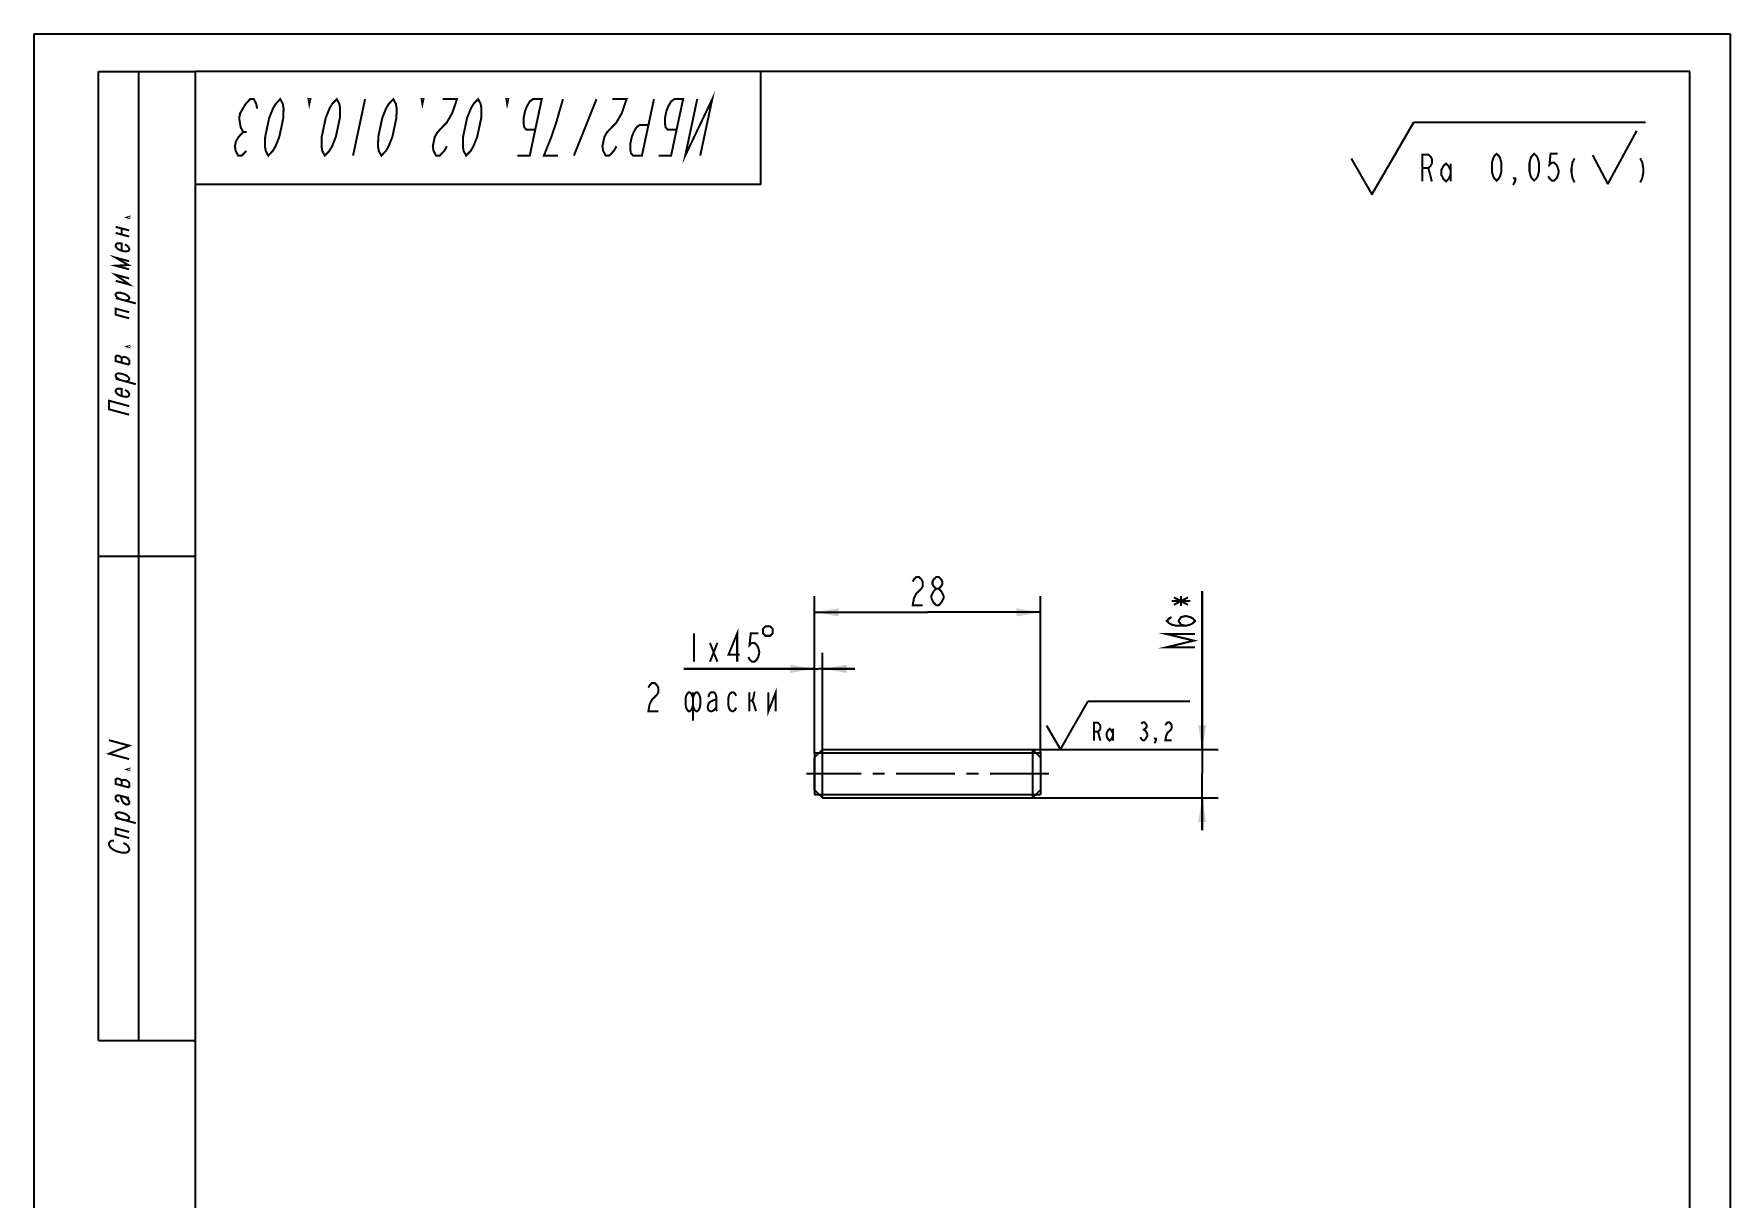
# Model space of a CAD drawing. Header units: millimetres. Extents: x 0 to 210, y 0 to 297.
# Drawn here: x 0 to 210, y 153 to 297 of the extents above; entities that cross this region are included whole.
import ezdxf

# ---------------------------------------------------------------- set-up
doc = ezdxf.new("R2010")
doc.units = ezdxf.units.MM
doc.header["$LTSCALE"] = 19.36
doc.linetypes.add('CENTER', pattern=[0.6, 0.375, -0.075, 0.075, -0.075])
doc.layers.get('0').update_dxf_attribs({"linetype": 'CONTINUOUS'})
for name, color, linetype in [('ALL_AXIS', 7, 'CONTINUOUS'), ('ALL_CHAMFER', 7, 'CONTINUOUS'), ('ALL_DIMENSIONS', 7, 'CONTINUOUS'), ('ALL_SURF_FIN', 7, 'CONTINUOUS')]:
    doc.layers.add(name, color=color, linetype=linetype)
doc.styles.get("Standard").update_dxf_attribs({"font": 'txt', "width": 0.7})
doc.dimstyles.new('DIMSTYLE_1', dxfattribs={"dimtxt": 3.5, "dimasz": 3, "dimexe": 0.18, "dimexo": 0.0625, "dimgap": 0.09, "dimtad": 1, "dimdsep": 46, "dimtxsty": 'STANDARD', "dimblk": '_FILLED', "dimblk1": '_FILLED', "dimblk2": '_FILLED', "dimcen": 0.09, "dimadec": 0, "dimazin": 0, "dimtp": 0.1, "dimtm": 0.1, "dimtfac": 1, "dimtofl": 0, "dimtmove": 0, "dimatfit": 3, "dimldrblk": '_FILLED', "dimfxl": 1, "dimtolj": 1, "dimarcsym": 0})
doc.dimstyles.new('DIMSTYLE_2', dxfattribs={"dimtxt": 3.5, "dimasz": 3, "dimexe": 0.18, "dimexo": 0.0625, "dimgap": 0.09, "dimtad": 1, "dimdec": 5, "dimdsep": 46, "dimtxsty": 'STANDARD', "dimblk": '_FILLED', "dimblk1": '_FILLED', "dimblk2": '_FILLED', "dimcen": 0.09, "dimadec": 0, "dimazin": 0, "dimtp": 0.2, "dimtm": 0.2, "dimtfac": 1, "dimtdec": 5, "dimtofl": 0, "dimtmove": 0, "dimatfit": 3, "dimldrblk": '_FILLED', "dimfxl": 1, "dimtolj": 1, "dimarcsym": 0})
doc.dimstyles.new('DIMSTYLE_3', dxfattribs={"dimtxt": 3.5, "dimasz": 3, "dimexe": 0.18, "dimexo": 0.0625, "dimgap": 0.09, "dimtad": 1, "dimdec": 5, "dimdsep": 46, "dimtxsty": 'STANDARD', "dimblk": '_FILLED', "dimblk1": '_FILLED', "dimblk2": '_FILLED', "dimcen": 0.09, "dimadec": 0, "dimazin": 0, "dimtp": 0.1, "dimtm": 0.1, "dimtfac": 1, "dimtdec": 5, "dimtofl": 0, "dimtmove": 0, "dimatfit": 3, "dimldrblk": '_FILLED', "dimfxl": 1, "dimtolj": 1, "dimarcsym": 0})

# ---------------------------------------------------------------- blocks, each defined once
blk = doc.blocks.new('_FILLED')
at = {"color": 0, "linetype": 'BYBLOCK'}
blk.add_solid([(0, 0), (-1, 0.167), (-1, -0.167)], dxfattribs=at)
blk = doc.blocks.new('*D0')
at = {"layer": 'ALL_DIMENSIONS', "color": 2, "linetype": 'CONTINUOUS'}
for p, q in [((144.64, 208.4), (144.64, 228)), ((144.64, 228), (144.64, 205.4)), ((116.64, 208.4), (146.64, 208.4)), ((144.64, 198.4), (144.64, 205.4)), ((116.64, 202.4), (146.64, 202.4)), ((144.64, 202.4), (144.64, 198.4))]:
    blk.add_line(p, q, dxfattribs=at)
at = {"layer": 'ALL_DIMENSIONS', "color": 2, "linetype": 'CONTINUOUS', "xscale": 3, "yscale": 3, "zscale": 3}
for p, rotation in [((144.64, 208.4), 270), ((144.64, 202.4), 90)]:
    blk.add_blockref('_FILLED', p, dxfattribs=dict(at, rotation=rotation))
blk = doc.blocks.new('SF0_BL0', base_point=(134.23, 211.39))
at = {"layer": 'ALL_SURF_FIN', "color": 2, "linetype": 'CONTINUOUS'}
for p, q in [((128.8, 211.37), (130.54, 214.38)), ((130.54, 214.38), (143.11, 214.37)), ((125.36, 211.37), (127.08, 208.4)), ((127.08, 208.4), (128.8, 211.37))]:
    blk.add_line(p, q, dxfattribs=at)
at = {"layer": 'ALL_SURF_FIN', "color": 2, "linetype": 'CONTINUOUS', "const_width": 0.25}
for points in [[(131.25, 209.49), (131.25, 211.7), (131.74, 211.7), (131.93, 211.51), (132.03, 211.33), (132.03, 210.96), (131.93, 210.78), (131.74, 210.59), (131.25, 210.59)], [(131.74, 210.59), (132.03, 209.49)], [(133.58, 210.04), (133.38, 209.67), (133.19, 209.49), (132.99, 209.67), (132.8, 210.04), (132.8, 210.41), (132.99, 210.78), (133.19, 210.96), (133.38, 210.78), (133.58, 210.41)], [(133.58, 210.96), (133.58, 209.49)], [(137.08, 211.58), (137.27, 211.77), (137.47, 211.77), (137.66, 211.58), (137.76, 211.4), (137.76, 211.21), (137.66, 211.03), (137.47, 210.84), (137.66, 210.66), (137.76, 210.48), (137.86, 210.29), (137.86, 210.11), (137.76, 209.92), (137.66, 209.74), (137.47, 209.55), (137.27, 209.55), (137.08, 209.74), (136.98, 209.92)], [(137.27, 210.84), (137.47, 210.84)], [(140.08, 211.4), (140.18, 211.58), (140.37, 211.77), (140.57, 211.77), (140.76, 211.58), (140.86, 211.4), (140.86, 211.03), (140.76, 210.84), (140.57, 210.66), (140.37, 210.48), (140.18, 210.11), (140.08, 209.55), (140.86, 209.55)], [(138.92, 209.55), (138.82, 209.74), (138.92, 209.74), (138.92, 209.55), (138.73, 209.18)]]:
    blk.add_lwpolyline(points, dxfattribs=at)
blk = doc.blocks.new('*D1')
at = {"layer": 'ALL_DIMENSIONS', "color": 2, "linetype": 'CONTINUOUS'}
for p, q in [((96.64, 207.96), (96.64, 227.38)), ((124.64, 207.96), (124.64, 227.38)), ((96.64, 225.38), (110.64, 225.38)), ((124.64, 225.38), (110.64, 225.38))]:
    blk.add_line(p, q, dxfattribs=at)
at = {"layer": 'ALL_DIMENSIONS', "color": 2, "linetype": 'CONTINUOUS', "xscale": 3, "yscale": 3, "zscale": 3, "rotation": 180}
blk.add_blockref('_FILLED', (96.64, 225.38), dxfattribs=at)
at = {"layer": 'ALL_DIMENSIONS', "color": 2, "linetype": 'CONTINUOUS', "xscale": 3, "yscale": 3, "zscale": 3}
blk.add_blockref('_FILLED', (124.64, 225.38), dxfattribs=at)
blk = doc.blocks.new('*D2')
at = {"layer": 'ALL_DIMENSIONS', "color": 2, "linetype": 'CONTINUOUS'}
for p, q in [((96.64, 207.96), (96.64, 220.38)), ((97.64, 208.4), (97.64, 220.38)), ((96.64, 218.38), (80.48, 218.38)), ((80.48, 218.38), (97.14, 218.38)), ((101.64, 218.38), (97.14, 218.38)), ((97.64, 218.38), (101.64, 218.38))]:
    blk.add_line(p, q, dxfattribs=at)
at = {"layer": 'ALL_DIMENSIONS', "color": 2, "linetype": 'CONTINUOUS', "xscale": 3, "yscale": 3, "zscale": 3}
blk.add_blockref('_FILLED', (96.64, 218.38), dxfattribs=at)
at = {"layer": 'ALL_DIMENSIONS', "color": 2, "linetype": 'CONTINUOUS', "xscale": 3, "yscale": 3, "zscale": 3, "rotation": 180}
blk.add_blockref('_FILLED', (97.64, 218.38), dxfattribs=at)
blk = doc.blocks.new('SYM_2_BL1', base_point=(181.31, 281.58))
at = {"layer": 'ALL_SURF_FIN', "color": 2, "linetype": 'CONTINUOUS'}
for p, q in [((168.24, 281.56), (170.86, 286.07)), ((170.86, 286.07), (199.53, 286.06)), ((170.86, 286.07), (189.7, 286.06)), ((194.86, 278.39), (198.44, 285)), ((163.09, 281.56), (165.66, 277.1)), ((165.66, 277.1), (168.24, 281.56)), ((192.99, 281.98), (194.86, 278.39))]:
    blk.add_line(p, q, dxfattribs=at)
at = {"layer": 'ALL_SURF_FIN', "color": 2, "linetype": 'CONTINUOUS', "const_width": 0.25}
for points in [[(171.92, 278.73), (171.92, 282.05), (172.65, 282.05), (172.94, 281.78), (173.08, 281.5), (173.08, 280.95), (172.94, 280.67), (172.65, 280.39), (171.92, 280.39)], [(181.1, 278.83), (180.81, 279.11), (180.67, 279.39), (180.52, 279.94), (180.52, 281.05), (180.67, 281.6), (180.81, 281.88), (181.1, 282.15), (181.39, 281.88), (181.54, 281.6), (181.68, 281.05), (181.68, 279.94), (181.54, 279.39), (181.39, 279.11), (181.1, 278.83)], [(185.75, 278.83), (185.46, 279.11), (185.31, 279.39), (185.17, 279.94), (185.17, 281.05), (185.31, 281.6), (185.46, 281.88), (185.75, 282.15), (186.04, 281.88), (186.19, 281.6), (186.33, 281.05), (186.33, 279.94), (186.19, 279.39), (186.04, 279.11), (185.75, 278.83)], [(188.65, 282.15), (187.78, 282.15), (187.64, 280.77), (187.93, 281.05), (188.22, 281.05), (188.51, 280.77), (188.65, 280.49), (188.8, 279.94), (188.65, 279.39), (188.51, 279.11), (188.22, 278.83), (187.93, 278.83), (187.64, 279.11), (187.49, 279.39)], [(190.76, 281.6), (190.5, 281.1), (190.37, 280.35), (190.37, 279.86), (190.5, 279.11), (190.76, 278.61)], [(198.87, 281.6), (199.13, 281.1), (199.26, 280.35), (199.26, 279.86), (199.13, 279.11), (198.87, 278.61)], [(172.65, 280.39), (173.08, 278.73)], [(175.41, 279.56), (175.12, 279.01), (174.83, 278.73), (174.53, 279.01), (174.24, 279.56), (174.24, 280.12), (174.53, 280.67), (174.83, 280.95), (175.12, 280.67), (175.41, 280.12)], [(175.41, 280.95), (175.41, 278.73)], [(183.43, 278.83), (183.28, 279.11), (183.43, 279.11), (183.43, 278.83), (183.13, 278.28)]]:
    blk.add_lwpolyline(points, dxfattribs=at)

msp = doc.modelspace()

# ---------------------------------------------------------------- linework, layer by layer
at = {"color": 7, "linetype": 'CONTINUOUS'}
for p, q in [((0, 297), (0, 0)), ((0, 297), (210, 297)), ((210, 297), (210, 0)), ((8, 172.349899), (8, 292.349899)), ((8, 292.349899), (20, 292.349899)), ((13, 172.349899), (13, 292.349899)), ((90, 292.349899), (20, 292.349899)), ((20, 278.349899), (20, 292.349899)), ((20, 172.349899), (20, 292.349899)), ((20, 5), (20, 292.349899)), ((205, 292.349899), (20, 292.349899)), ((90, 278.349899), (90, 292.349899)), ((205, 5), (205, 292.349899)), ((90, 278.349899), (20, 278.349899)), ((8, 232.349899), (20, 232.349899)), ((96.640234, 207.963362), (96.640234, 202.829387)), ((124.640234, 207.963362), (124.640234, 202.829387)), ((8, 172.349899), (20, 172.349899))]:
    msp.add_line(p, q, dxfattribs=at)
at = {"color": 2, "linetype": 'CONTINUOUS'}
for p, q in [((96.640234, 207.963362), (124.640234, 207.963362)), ((96.640234, 202.829387), (124.640234, 202.829387))]:
    msp.add_line(p, q, dxfattribs=at)
at = {"color": 2, "linetype": 'CONTINUOUS', "const_width": 0.25}
for points in [[(82.496481, 281.928088), (83.984371, 288.928084), (80.637105, 281.928088), (82.124995, 288.928084)], [(26.292347, 282.511432), (25.730853, 281.928088), (25.293355, 281.928088), (24.979845, 282.511432), (24.885088, 283.094754), (25.009074, 283.678098), (25.351814, 284.26142), (25.913309, 284.844764), (25.599798, 285.428086), (25.505041, 286.01143), (25.410284, 286.594752), (25.534281, 287.178096), (25.877021, 287.761418), (26.219762, 288.344762), (26.781245, 288.928084), (27.218753, 288.928084), (27.532264, 288.344762), (27.627021, 287.761418)], [(30.499997, 288.928084), (30.813508, 288.344762), (30.908265, 287.761418), (30.879035, 286.594752), (30.383068, 284.26142), (29.916342, 283.094754), (29.573591, 282.511432), (29.012107, 281.928088), (28.698597, 282.511432), (28.60384, 283.094754), (28.633069, 284.26142), (29.129036, 286.594752), (29.595763, 287.761418), (29.938514, 288.344762), (30.499997, 288.928084)], [(33.999995, 288.928084), (34.218749, 288.928084), (34.094763, 288.344762), (33.999995, 288.928084)], [(37.500004, 288.928084), (37.813504, 288.344762), (37.908271, 287.761418), (37.879031, 286.594752), (37.383064, 284.26142), (36.916338, 283.094754), (36.573598, 282.511432), (36.012104, 281.928088), (35.698593, 282.511432), (35.603836, 283.094754), (35.633065, 284.26142), (36.129032, 286.594752), (36.59577, 287.761418), (36.93851, 288.344762), (37.500004, 288.928084)], [(39.512102, 281.928088), (41.000002, 288.928084)], [(44.5, 288.928084), (44.813511, 288.344762), (44.908268, 287.761418), (44.879038, 286.594752), (44.383071, 284.26142), (43.916334, 283.094754), (43.573594, 282.511432), (43.0121, 281.928088), (42.6986, 282.511432), (42.603832, 283.094754), (42.633072, 284.26142), (43.129039, 286.594752), (43.595766, 287.761418), (43.938506, 288.344762), (44.5, 288.928084)], [(47.999998, 288.928084), (48.218752, 288.928084), (48.094755, 288.344762), (47.999998, 288.928084)], [(51.135084, 283.094754), (50.792344, 282.511432), (50.23085, 281.928088), (49.793353, 281.928088), (49.479842, 282.511432), (49.385085, 283.094754), (49.633068, 284.26142), (49.975809, 284.844764), (50.537303, 285.428086), (51.098797, 286.01143), (51.784277, 287.178096), (52.375001, 288.928084), (50.625002, 288.928084)], [(55.000005, 288.928084), (55.313505, 288.344762), (55.408272, 287.761418), (55.379032, 286.594752), (54.883065, 284.26142), (54.416339, 283.094754), (54.073599, 282.511432), (53.512104, 281.928088), (53.198594, 282.511432), (53.103837, 283.094754), (53.133066, 284.26142), (53.629033, 286.594752), (54.095771, 287.761418), (54.438511, 288.344762), (55.000005, 288.928084)], [(58.500003, 288.928084), (58.718746, 288.928084), (58.59476, 288.344762), (58.500003, 288.928084)], [(62.069052, 285.136436), (60.975304, 285.136436), (60.709177, 285.428086), (60.61442, 286.01143), (60.62904, 286.594752), (60.81502, 287.469768), (61.048383, 288.05309), (61.391134, 288.636434), (61.781247, 288.928084), (62.874995, 288.928084), (61.387105, 281.928088), (59.85585, 281.928088)], [(65.499999, 288.928084), (64.661292, 286.01143), (64.070568, 284.26142), (63.603842, 283.094754), (63.137104, 281.928088), (64.887104, 281.928088)], [(69.656248, 288.928084), (66.855856, 281.928088)], [(72.135083, 283.094754), (71.792343, 282.511432), (71.230859, 281.928088), (70.793352, 281.928088), (70.479841, 282.511432), (70.385084, 283.094754), (70.633067, 284.26142), (70.975808, 284.844764), (71.537302, 285.428086), (72.098796, 286.01143), (72.784276, 287.178096), (73.375, 288.928084), (71.625001, 288.928084)], [(76.083675, 285.719758), (74.989927, 285.719758), (74.599803, 285.428086), (74.257063, 284.844764), (74.023699, 284.26142), (73.837709, 283.386426), (73.823089, 282.803082), (73.917846, 282.21976), (74.183983, 281.928088), (75.277731, 281.928088), (76.765621, 288.928084)], [(79.569053, 285.136436), (78.475305, 285.136436), (78.209178, 285.428086), (78.114421, 286.01143), (78.12903, 286.594752), (78.315021, 287.469768), (78.548384, 288.05309), (78.891124, 288.636434), (79.281248, 288.928084), (80.374996, 288.928084), (78.887106, 281.928088), (77.355851, 281.928088)], [(26.350806, 284.844764), (25.913309, 284.844764)], [(10.127428, 273.108988), (11.794094, 272.662393)], [(10.856597, 272.163611), (10.856597, 272.913609)], [(11.794094, 274.349904), (11.794094, 274.224908), (11.58576, 274.280725), (11.794094, 274.349904)], [(10.127428, 272.35899), (11.794094, 271.912395)], [(11.273259, 270.926949), (11.481593, 270.808635), (11.689927, 270.627801), (11.794094, 270.412398), (11.794094, 270.287402), (11.689927, 270.127816), (11.481593, 270.058637), (11.169098, 270.079863), (10.75243, 270.191518), (10.439929, 270.33774), (10.231595, 270.518574), (10.127428, 270.733977), (10.127428, 270.858973), (10.231595, 271.01858), (10.439929, 271.087738), (10.75243, 271.066512), (10.856597, 271.038604), (10.856597, 270.163609)], [(11.794094, 267.849893), (10.127428, 268.296488), (11.689927, 268.377807), (10.127428, 269.296479), (11.794094, 268.849904)], [(10.127428, 266.421482), (11.794094, 265.974908), (10.127428, 267.17148), (11.794094, 266.724906)], [(10.648263, 264.156922), (10.439929, 264.275258), (10.231595, 264.45607), (10.127428, 264.608975), (10.127428, 264.79649), (10.231595, 264.893578), (10.439929, 264.962758), (10.75243, 264.94151), (11.169098, 264.829877), (11.481593, 264.683633), (11.689927, 264.50282), (11.794094, 264.349895), (11.794094, 264.224898), (11.689927, 264.065313), (11.481593, 263.996133), (11.273259, 263.989451)], [(10.127428, 264.296484), (12.62743, 263.626602)], [(11.794094, 261.78741), (10.127428, 262.233984), (10.127428, 262.983982), (11.794094, 262.537408)], [(11.794094, 258.34991), (11.794094, 258.224893), (11.58576, 258.28073), (11.794094, 258.34991)], [(11.794094, 256.037396), (10.127428, 256.483971), (10.127428, 257.046475), (10.231595, 257.143562), (10.439929, 257.150244), (10.544096, 257.122336), (10.75243, 257.004021), (10.856597, 256.851096), (10.856597, 256.288592)], [(11.794094, 256.037396), (11.794094, 256.5999), (11.689927, 256.752805), (11.58576, 256.843232), (11.377426, 256.961547), (11.273259, 256.989455), (11.064931, 256.982773), (10.960764, 256.948184), (10.856597, 256.851096)], [(10.648263, 254.156934), (10.439929, 254.275248), (10.231595, 254.456061), (10.127428, 254.608986), (10.127428, 254.79648), (10.231595, 254.893568), (10.439929, 254.962748), (10.75243, 254.941521), (11.169098, 254.829867), (11.481593, 254.683623), (11.689927, 254.502811), (11.794094, 254.349906), (11.794094, 254.22491), (11.689927, 254.065303), (11.481593, 253.996123), (11.273259, 253.989463)], [(10.127428, 254.296475), (12.62743, 253.626613)], [(11.273259, 252.926953), (11.481593, 252.808639), (11.689927, 252.627805), (11.794094, 252.412402), (11.794094, 252.287406), (11.689927, 252.12782), (11.481593, 252.058641), (11.169098, 252.079867), (10.75243, 252.191521), (10.439929, 252.337744), (10.231595, 252.518578), (10.127428, 252.73398), (10.127428, 252.858977), (10.231595, 253.018563), (10.439929, 253.087742), (10.75243, 253.066516), (10.856597, 253.038607), (10.856597, 252.163592)], [(11.794094, 249.849896), (9.294097, 250.519779), (9.294097, 251.582268), (11.794094, 250.912406)], [(11.794094, 207.204057), (9.294097, 207.873939), (11.794094, 208.870729), (9.294097, 209.540611)], [(11.794094, 205.995732), (11.794094, 205.870736), (11.58576, 205.926553), (11.794094, 205.995732)], [(11.794094, 203.68324), (10.127428, 204.129814), (10.127428, 204.692318), (10.231595, 204.789406), (10.439929, 204.796088), (10.544096, 204.76818), (10.75243, 204.649844), (10.856597, 204.496939), (10.856597, 203.934436)], [(11.794094, 203.68324), (11.794094, 204.245723), (11.689927, 204.398648), (11.58576, 204.489055), (11.377426, 204.607369), (11.273259, 204.635299), (11.064931, 204.628617), (10.960764, 204.594027), (10.856597, 204.496939)], [(10.544096, 201.893162), (10.335762, 202.011498), (10.231595, 202.101904), (10.127428, 202.254809), (10.127428, 202.56732), (10.231595, 202.664408), (10.335762, 202.698998), (10.544096, 202.70568), (11.689927, 202.398646), (11.794094, 202.433236)], [(10.648263, 202.67775), (10.75243, 202.587344), (10.856597, 202.246945), (10.960764, 201.969023), (11.064931, 201.816119), (11.169098, 201.725691), (11.377426, 201.607377), (11.481593, 201.579469), (11.689927, 201.58615), (11.794094, 201.745736), (11.794094, 201.93323), (11.689927, 202.148654), (11.58576, 202.301559), (11.377426, 202.482371)], [(10.648263, 199.802754), (10.439929, 199.92109), (10.231595, 200.101902), (10.127428, 200.254807), (10.127428, 200.442322), (10.231595, 200.53941), (10.439929, 200.60859), (10.75243, 200.587342), (11.169098, 200.475709), (11.481593, 200.329465), (11.689927, 200.148652), (11.794094, 199.995727), (11.794094, 199.87073), (11.689927, 199.711145), (11.481593, 199.641965), (11.273259, 199.635283)], [(10.127428, 199.942316), (12.62743, 199.272434)], [(11.794094, 197.433242), (10.127428, 197.879816), (10.127428, 198.629814), (11.794094, 198.18324)], [(9.919094, 197.123137), (9.71076, 197.116455), (9.502431, 197.047275), (9.398264, 196.950187), (9.294097, 196.790602), (9.294097, 196.603107), (9.398264, 196.387705), (9.502431, 196.234779), (9.71076, 196.053967), (9.919094, 195.935631), (10.231595, 195.789408), (10.856597, 195.621938), (11.169098, 195.600711), (11.377426, 195.607371), (11.58576, 195.676551), (11.689927, 195.773639), (11.794094, 195.933225), (11.794094, 196.12074), (11.689927, 196.336143), (11.58576, 196.489047), (11.377426, 196.669881), (11.064931, 196.816104)]]:
    msp.add_lwpolyline(points, dxfattribs=at)
at = {"layer": 'ALL_AXIS', "color": 7, "linetype": 'CONTINUOUS'}
for p, q in [((97.640234, 208.396374), (123.640234, 208.396374)), ((97.640234, 202.396374), (123.640234, 202.396374))]:
    msp.add_line(p, q, dxfattribs=at)
at = {"layer": 'ALL_AXIS', "color": 7, "linetype": 'CENTER'}
msp.add_line((125.640234, 205.396374), (95.640234, 205.396374), dxfattribs=at)
at = {"layer": 'ALL_CHAMFER', "color": 7, "linetype": 'CONTINUOUS'}
for p, q in [((96.640234, 207.396374), (97.640234, 208.396374)), ((97.640234, 202.396374), (97.640234, 208.396374)), ((124.640234, 207.396374), (123.640234, 208.396374)), ((123.640234, 208.396374), (123.640234, 202.396374)), ((96.640234, 203.396374), (96.640234, 207.396374)), ((124.640234, 207.396374), (124.640234, 203.396374)), ((96.640234, 203.396374), (97.640234, 202.396374)), ((124.640234, 203.396374), (123.640234, 202.396374))]:
    msp.add_line(p, q, dxfattribs=at)
at = {"layer": 'ALL_DIMENSIONS', "color": 2, "linetype": 'CONTINUOUS', "const_width": 0.25}
for points in [[(108.802734, 229.175246), (108.955864, 229.466918), (109.262113, 229.758568), (109.568352, 229.758568), (109.874611, 229.466918), (110.02773, 229.175246), (110.02773, 228.591902), (109.874611, 228.300252)], [(111.712105, 228.300252), (111.405867, 228.591902), (111.252727, 228.883574), (111.252727, 229.175246), (111.405867, 229.466918), (111.712105, 229.758568), (112.018365, 229.758568), (112.324604, 229.466918), (112.477744, 229.175246), (112.477744, 228.883574), (112.324604, 228.591902), (112.018365, 228.300252)], [(109.874611, 228.300252), (109.262113, 227.716908), (108.955864, 227.133586), (108.802734, 226.25857), (110.02773, 226.25857)], [(111.099607, 227.133586), (111.099607, 227.425236), (111.405867, 228.00858)], [(111.712105, 226.25857), (111.405867, 226.550242), (111.099607, 227.133586)], [(111.405867, 228.00858), (111.712105, 228.300252), (112.018365, 228.300252), (112.324604, 228.00858), (112.630863, 227.425236)], [(112.630863, 227.425236), (112.630863, 227.133586), (112.324604, 226.550242)], [(140.84857, 226.771381), (143.181902, 226.771381)], [(141.140242, 226.312002), (142.89023, 227.23076)], [(142.89023, 226.312002), (141.140242, 227.23076)], [(142.015236, 226.158883), (142.015236, 227.383879)], [(112.324604, 226.550242), (112.018365, 226.25857), (111.712105, 226.25857)], [(142.598559, 223.708869), (142.015236, 223.86201), (141.723564, 224.321367), (142.015236, 224.780746), (142.598559, 224.933865), (143.181902, 224.780746), (143.473574, 224.627627), (143.765225, 224.321367), (143.473574, 224.015129), (143.181902, 223.86201), (142.598559, 223.708869), (141.431893, 223.708869), (140.84857, 223.86201), (140.556898, 224.015129), (140.265227, 224.321367), (140.556898, 224.627627), (140.84857, 224.780746)], [(81.708488, 222.758572), (81.708488, 219.258574)], [(87.067873, 219.258574), (87.067873, 222.758572), (85.995996, 220.133568), (87.374122, 220.133568)], [(89.670995, 222.758572), (88.752248, 222.758572), (88.599118, 221.300234), (88.905367, 221.591906), (89.211616, 221.591906), (89.517865, 221.300234), (89.670995, 221.008584), (89.824114, 220.42524), (89.670995, 219.841918), (89.517865, 219.550246), (89.211616, 219.258574), (88.905367, 219.258574), (88.599118, 219.550246), (88.445988, 219.841918)], [(90.283493, 223.341916), (90.283493, 222.758572), (90.575165, 222.4669), (91.158498, 222.4669), (91.450159, 222.758572), (91.450159, 223.341916), (91.158498, 223.633566), (90.575165, 223.633566), (90.283493, 223.341916)], [(143.765225, 221.029188), (140.119391, 221.029188), (143.61941, 221.871375), (140.119391, 222.713562), (143.765225, 222.713562)], [(83.699123, 219.258574), (84.61787, 221.591906)], [(83.699123, 221.591906), (84.61787, 219.258574)], [(76.079324, 216.050248), (76.232454, 216.34192), (76.538703, 216.63357), (76.844952, 216.63357), (77.151201, 216.34192), (77.304331, 216.050248), (77.304331, 215.466904), (77.151201, 215.175254)], [(77.151201, 215.175254), (76.538703, 214.59191), (76.232454, 214.008566), (76.079324, 213.133572), (77.304331, 213.133572)], [(81.591828, 214.737746), (81.515269, 215.029418), (81.362139, 215.321068), (81.209009, 215.466904), (81.05589, 215.466904), (80.90276, 215.321068), (80.749641, 215.029418), (80.673081, 214.737746), (80.673081, 214.008566), (80.749641, 213.57108), (80.90276, 213.279408), (81.05589, 213.133572), (81.209009, 213.133572), (81.362139, 213.279408), (81.515269, 213.57108), (81.591828, 213.862752)], [(81.591828, 215.466904), (81.591828, 211.966906)], [(81.591828, 214.737746), (81.668388, 215.029418), (81.821518, 215.321068), (81.974637, 215.466904), (82.127767, 215.466904), (82.280886, 215.321068), (82.434016, 215.029418), (82.510575, 214.737746), (82.510575, 214.008566), (82.434016, 213.57108), (82.280886, 213.279408), (82.127767, 213.133572), (81.974637, 213.133572), (81.821518, 213.279408), (81.668388, 213.57108), (81.591828, 213.862752)], [(84.501199, 214.737746), (84.42464, 214.59191), (84.041831, 214.446074), (83.735571, 214.300238), (83.582452, 214.154402), (83.505893, 214.008566), (83.429322, 213.716916), (83.429322, 213.57108), (83.505893, 213.279408), (83.735571, 213.133572), (83.965261, 213.133572), (84.19495, 213.279408), (84.34808, 213.425244), (84.501199, 213.716916)], [(83.505893, 214.883582), (83.582452, 215.175254), (83.659012, 215.321068), (83.812142, 215.466904), (84.19495, 215.466904), (84.34808, 215.321068), (84.42464, 215.175254), (84.501199, 214.883582), (84.501199, 213.279408), (84.577759, 213.133572)], [(86.951202, 215.029418), (86.798072, 215.321068), (86.568394, 215.466904), (86.415264, 215.466904), (86.185574, 215.321068), (86.032455, 215.029418), (85.955885, 214.59191), (85.955885, 214.008566), (86.032455, 213.57108), (86.185574, 213.279408), (86.415264, 213.133572), (86.568394, 213.133572), (86.798072, 213.279408), (86.951202, 213.57108)], [(88.559018, 215.466904), (88.559018, 213.133572)], [(88.559018, 214.446074), (88.865267, 214.446074), (89.018386, 214.59191), (89.094956, 214.883582), (89.171516, 215.321068), (89.248075, 215.466904), (89.324635, 215.466904)], [(88.865267, 214.446074), (89.018386, 214.300238), (89.094956, 214.154402), (89.401205, 213.133572)], [(90.93245, 215.466904), (90.93245, 213.133572), (91.851197, 215.466904), (91.851197, 213.133572)]]:
    msp.add_lwpolyline(points, dxfattribs=at)

# ---------------------------------------------------------------- block references
at = {"layer": 'ALL_SURF_FIN', "color": 2, "linetype": 'CONTINUOUS'}
for name, p in [('SYM_2_BL1', (181.30724, 281.582963)), ('SF0_BL0', (134.233545, 211.386391))]:
    msp.add_blockref(name, p, dxfattribs=at)

# ---------------------------------------------------------------- dimensions: what is measured, and where the dimension line sits
at = {"layer": 'ALL_DIMENSIONS', "color": 2, "linetype": 'CONTINUOUS'}
dim = msp.add_linear_dim(base=(124.640234, 225.383577), p1=(96.640234, 207.963362), p2=(124.640234, 207.963362), dimstyle='DIMSTYLE_2', dxfattribs=at)
dim.commit()
dim.dimension.update_dxf_attribs({"geometry": '*D1', "text_midpoint": (108.190234, 226.258577), "dimtype": 160})
dim = msp.add_linear_dim(base=(144.640234, 208.396374), p1=(116.640234, 202.396374), p2=(116.640234, 208.396374), angle=90, text='М<>*', dimstyle='DIMSTYLE_1', dxfattribs=at)
dim.commit()
dim.dimension.update_dxf_attribs({"geometry": '*D0', "text_midpoint": (143.765234, 220.646374), "dimtype": 160})
dim = msp.add_linear_dim(base=(97.640234, 218.383577), p1=(96.640234, 207.963362), p2=(97.640234, 208.396374), text='<>х45%%d\\P2 фаски', dimstyle='DIMSTYLE_3', dxfattribs=at)
dim.commit()
dim.dimension.update_dxf_attribs({"geometry": '*D2', "text_midpoint": (80.483493, 219.258577), "dimtype": 160})

doc.saveas('drawing.dxf')
